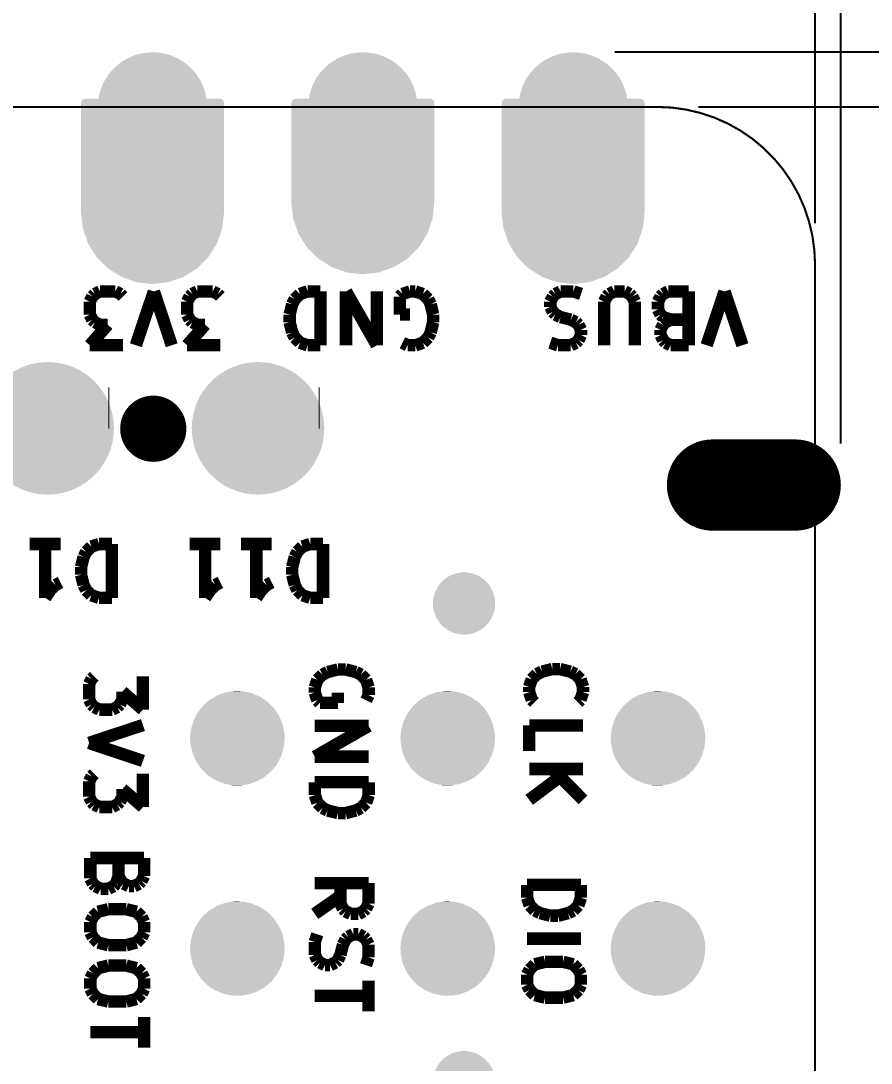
# Model space of a CAD drawing. Header units: millimetres. Extents: x 92.4 to 129, y -92.6 to -55.2.
# Drawn here: x 103.76 to 114.03, y -82.32 to -69.74 of the extents above; entities that cross this region are included whole.
import ezdxf

# ---------------------------------------------------------------- set-up
doc = ezdxf.new("R2010")
doc.units = ezdxf.units.MM
doc.header["$MEASUREMENT"] = 0
doc.layers.get('0').update_dxf_attribs({"linetype": 'CONTINUOUS', "lineweight": 0})
doc.layers.get('Defpoints').update_dxf_attribs({"linetype": 'CONTINUOUS'})
for name, color, linetype, lineweight in [('dim', 84, 'CONTINUOUS', 9), ('XIAORP2350-B_MASK_GBR', 16, 'CONTINUOUS', 0), ('XIAORP2350-B_SILKSCREEN_GBR', 98, 'CONTINUOUS', 0), ('XIAORP2350-EDGE_CUTS_GBR', 170, 'CONTINUOUS', 0)]:
    doc.layers.add(name, color=color, linetype=linetype, lineweight=lineweight)
doc.styles.get("Standard").update_dxf_attribs({"font": 'arial.ttf'})
doc.dimstyles.get("Standard").update_dxf_attribs({"dimtxt": 0.18, "dimasz": 0.18, "dimexe": 0.18, "dimexo": 0.0625, "dimgap": 0.09, "dimtad": 0, "dimtoh": 1, "dimdec": 1, "dimzin": 0, "dimdsep": 46, "dimtxsty": 'Standard', "dimcen": 0.09, "dimadec": 0, "dimazin": 0, "dimtfac": 1, "dimtdec": 1, "dimtofl": 0, "dimtmove": 0, "dimatfit": 3, "dimfxl": 1, "dimtolj": 1, "dimtzin": 0, "dimarcsym": 0})

# ---------------------------------------------------------------- blocks, each defined once
blk = doc.blocks.new('ROUND_25')
h = blk.add_hatch(color=256)
edge = h.paths.add_edge_path(flags=0)
edge.add_arc((0, 0), 0.775, 0, 360)
blk = doc.blocks.new('CUSTOM_26')
for points in [[(-0.187, 1.505), (-0.006, 1.526), (0.187, 1.505), (0.006, 1.526)], [(-0.533, 1.341), (-0.379, 1.438), (0.533, 1.341), (0.379, 1.438)], [(-0.379, 1.438), (-0.369, 1.443), (0.379, 1.438), (0.369, 1.443)], [(-0.369, 1.443), (-0.197, 1.503), (0.369, 1.443), (0.197, 1.503)], [(-0.197, 1.503), (-0.187, 1.505), (0.197, 1.503), (0.187, 1.505)], [(-0.671, 1.205), (-0.542, 1.334), (0.671, 1.205), (0.542, 1.334)], [(-0.542, 1.334), (-0.533, 1.341), (0.542, 1.334), (0.533, 1.341)], [(-0.775, 1.042), (-0.678, 1.196), (0.775, 1.042), (0.678, 1.196)], [(-0.678, 1.196), (-0.671, 1.205), (0.678, 1.196), (0.671, 1.205)], [(-0.84, 0.86), (-0.78, 1.032), (0.84, 0.86), (0.78, 1.032)], [(-0.78, 1.032), (-0.775, 1.042), (0.78, 1.032), (0.775, 1.042)], [(-0.863, 0.669), (-0.842, 0.85), (0.863, 0.669), (0.842, 0.85)], [(-0.842, 0.85), (-0.84, 0.86), (0.842, 0.85), (0.84, 0.86)], [(-0.863, 0.663), (-0.863, 0.669), (0.863, 0.663), (0.863, 0.669)], [(-0.863, 0.662), (-0.863, 0.663), (0.863, 0.662), (0.863, 0.663)], [(-0.863, -0.662), (-0.863, 0.662), (0.863, -0.662), (0.863, 0.662)], [(-0.848, -0.698), (-0.863, -0.662), (0.848, -0.698), (0.863, -0.662)], [(-0.813, -0.713), (-0.848, -0.698), (0.813, -0.713), (0.848, -0.698)]]:
    blk.add_solid(points)
blk = doc.blocks.new('ROUND_12')
h = blk.add_hatch(color=256)
edge = h.paths.add_edge_path(flags=0)
edge.add_arc((0, 0), 0.66, 0, 360)
blk = doc.blocks.new('CUSTOM_27')
for points in [[(-0.369, 1.384), (-0.197, 1.444), (0.369, 1.384), (0.197, 1.444)], [(-0.197, 1.444), (-0.187, 1.447), (0.197, 1.444), (0.187, 1.447)], [(-0.187, 1.447), (-0.006, 1.467), (0.187, 1.447), (0.006, 1.467)], [(-0.671, 1.147), (-0.542, 1.275), (0.671, 1.147), (0.542, 1.275)], [(-0.542, 1.275), (-0.533, 1.282), (0.542, 1.275), (0.533, 1.282)], [(-0.533, 1.282), (-0.379, 1.379), (0.533, 1.282), (0.379, 1.379)], [(-0.379, 1.379), (-0.369, 1.384), (0.379, 1.379), (0.369, 1.384)], [(-0.775, 0.984), (-0.678, 1.138), (0.775, 0.984), (0.678, 1.138)], [(-0.678, 1.138), (-0.671, 1.147), (0.678, 1.138), (0.671, 1.147)], [(-0.84, 0.802), (-0.78, 0.974), (0.84, 0.802), (0.78, 0.974)], [(-0.78, 0.974), (-0.775, 0.984), (0.78, 0.974), (0.775, 0.984)], [(-0.863, 0.61), (-0.842, 0.791), (0.863, 0.61), (0.842, 0.791)], [(-0.842, 0.791), (-0.84, 0.802), (0.842, 0.791), (0.84, 0.802)], [(-0.863, 0.605), (-0.863, 0.61), (0.863, 0.605), (0.863, 0.61)], [(-0.863, 0.604), (-0.863, 0.605), (0.863, 0.604), (0.863, 0.605)], [(-0.863, -0.604), (-0.863, 0.604), (0.863, -0.604), (0.863, 0.604)], [(-0.848, -0.639), (-0.863, -0.604), (0.848, -0.639), (0.863, -0.604)], [(-0.813, -0.654), (-0.848, -0.639), (0.813, -0.654), (0.848, -0.639)]]:
    blk.add_solid(points)
blk = doc.blocks.new('ROUND_28')
h = blk.add_hatch(color=256)
edge = h.paths.add_edge_path(flags=0)
edge.add_arc((0, 0), 0.376, 0, 360)
blk = doc.blocks.new('OBLONG_29')
at = {"lineweight": 211, "const_width": 1.1016}
blk.add_lwpolyline([(0.5, 0), (-0.5, 0)], dxfattribs=at)
at = {"lineweight": 211, "const_width": 0.5508}
for points in [[(-0.7754, 0), (-0.7754, 0, 1), (-0.2246, 0, 1), (-0.7754, 0)], [(0.2246, 0), (0.2246, 0, 1), (0.7754, 0, 1), (0.2246, 0)]]:
    blk.add_lwpolyline(points, format="xyb", dxfattribs=at)
blk = doc.blocks.new('CUSTOM_31')
for points in [[(-0.276, 0.5), (-0.237, 0.517), (0.272, 0.5), (0.243, 0.517)], [(-0.237, 0.517), (-0.177, 0.543), (0.243, 0.517), (0.171, 0.543)], [(-0.177, 0.543), (-0.131, 0.554), (0.171, 0.543), (0.142, 0.554)], [(-0.131, 0.554), (-0.072, 0.567), (0.142, 0.554), (0.058, 0.567)], [(-0.072, 0.567), (0.035, 0.57), (0.058, 0.567), (0.035, 0.57)], [(-0.441, 0.364), (-0.413, 0.391), (0.438, 0.364), (0.416, 0.391)], [(-0.413, 0.391), (-0.365, 0.44), (0.416, 0.391), (0.362, 0.44)], [(-0.365, 0.44), (-0.332, 0.463), (0.362, 0.44), (0.336, 0.463)], [(-0.332, 0.463), (-0.276, 0.5), (0.336, 0.463), (0.272, 0.5)], [(-0.529, 0.211), (-0.501, 0.274), (0.531, 0.211), (0.499, 0.274)], [(-0.501, 0.274), (-0.48, 0.306), (0.499, 0.274), (0.482, 0.306)], [(-0.48, 0.306), (-0.441, 0.364), (0.482, 0.306), (0.438, 0.364)], [(-0.559, 0.107), (-0.544, 0.175), (0.561, 0.107), (0.541, 0.175)], [(-0.544, 0.175), (-0.529, 0.211), (0.541, 0.175), (0.531, 0.211)], [(-0.572, 0), (-0.567, 0.07), (0.572, 0), (0.565, 0.07)], [(-0.565, -0.07), (-0.572, 0), (0.567, -0.07), (0.572, 0)], [(-0.567, 0.07), (-0.559, 0.107), (0.565, 0.07), (0.561, 0.107)], [(-0.561, -0.107), (-0.565, -0.07), (0.559, -0.107), (0.567, -0.07)], [(-0.541, -0.175), (-0.561, -0.107), (0.544, -0.175), (0.559, -0.107)], [(-0.531, -0.211), (-0.541, -0.175), (0.529, -0.211), (0.544, -0.175)], [(-0.499, -0.274), (-0.531, -0.211), (0.501, -0.274), (0.529, -0.211)], [(-0.482, -0.306), (-0.499, -0.274), (0.48, -0.306), (0.501, -0.274)], [(-0.438, -0.364), (-0.482, -0.306), (0.441, -0.364), (0.48, -0.306)], [(-0.416, -0.391), (-0.438, -0.364), (0.413, -0.391), (0.441, -0.364)], [(-0.362, -0.44), (-0.416, -0.391), (0.365, -0.44), (0.413, -0.391)], [(-0.336, -0.463), (-0.362, -0.44), (0.332, -0.463), (0.365, -0.44)], [(-0.272, -0.5), (-0.336, -0.463), (0.276, -0.5), (0.332, -0.463)], [(-0.243, -0.517), (-0.272, -0.5), (0.237, -0.517), (0.276, -0.5)], [(-0.171, -0.543), (-0.243, -0.517), (0.177, -0.543), (0.237, -0.517)], [(-0.142, -0.554), (-0.171, -0.543), (0.131, -0.554), (0.177, -0.543)], [(-0.058, -0.567), (-0.142, -0.554), (0.072, -0.567), (0.131, -0.554)], [(-0.035, -0.57), (-0.058, -0.567), (-0.035, -0.57), (0.072, -0.567)]]:
    blk.add_solid(points)
blk = doc.blocks.new('ROUND_15')
h = blk.add_hatch(color=256)
edge = h.paths.add_edge_path(flags=0)
edge.add_arc((0, 0), 0.8, 0, 360)
blk = doc.blocks.new('*D156')
at = {"layer": 'Defpoints', "color": 0, "linetype": 'Continuous', "transparency": 16777216}
for p in [(111.447, -70.775), (119.916, -70.775), (111.447, -88.555)]:
    blk.add_point(p, dxfattribs=at)
at = {"layer": 'dim', "color": 0, "linetype": 'Continuous', "lineweight": -2, "transparency": 16777216}
for p, q in [((119.916, -68.775), (119.916, -66.775)), ((111.946, -70.775), (120.416, -70.775)), ((111.946, -88.555), (120.416, -88.555)), ((119.916, -90.555), (119.916, -92.555))]:
    blk.add_line(p, q, dxfattribs=at)
at = {"layer": 'dim', "color": 0, "linetype": 'Continuous', "transparency": 16777216}
for points in [[(119.583, -68.775), (120.25, -68.775), (119.916, -70.775)], [(119.583, -90.555), (120.25, -90.555), (119.916, -88.555)]]:
    blk.add_solid(points, dxfattribs=at)
at = {"layer": 'dim', "color": 0, "linetype": 'Continuous', "transparency": 16777216, "insert": (119.916, -79.665), "char_height": 2.5, "attachment_point": 5, "rotation": 90}
blk.add_mtext('\\A1;17.8mm', dxfattribs=at)
blk = doc.blocks.new('*D157')
at = {"layer": 'Defpoints', "color": 0, "linetype": 'Continuous', "transparency": 16777216}
for p in [(92.397, -64.905), (92.397, -72.68), (113.352, -72.68)]:
    blk.add_point(p, dxfattribs=at)
at = {"layer": 'dim', "color": 0, "linetype": 'Continuous', "lineweight": -2, "transparency": 16777216}
for p, q in [((92.397, -72.18), (92.397, -64.405)), ((113.352, -72.18), (113.352, -64.405)), ((94.397, -64.905), (96.23, -64.905)), ((111.352, -64.905), (109.518, -64.905))]:
    blk.add_line(p, q, dxfattribs=at)
at = {"layer": 'dim', "color": 0, "linetype": 'Continuous', "transparency": 16777216}
for points in [[(94.397, -64.572), (94.397, -65.238), (92.397, -64.905)], [(111.352, -64.572), (111.352, -65.238), (113.352, -64.905)]]:
    blk.add_solid(points, dxfattribs=at)
at = {"layer": 'dim', "color": 0, "linetype": 'Continuous', "transparency": 16777216, "insert": (102.874, -64.905), "char_height": 2.5, "attachment_point": 5}
blk.add_mtext('\\A1;21.0mm', dxfattribs=at)
blk = doc.blocks.new('*D158')
at = {"layer": 'Defpoints', "color": 0, "linetype": 'Continuous', "transparency": 16777216}
for p in [(110.437, -70.109), (127.336, -70.109), (110.437, -89.216)]:
    blk.add_point(p, dxfattribs=at)
at = {"layer": 'dim', "color": 0, "linetype": 'Continuous', "lineweight": -2, "transparency": 16777216}
for p, q in [((110.936, -70.109), (127.836, -70.109)), ((127.336, -72.109), (127.336, -73.158)), ((127.336, -87.216), (127.336, -86.168)), ((110.936, -89.216), (127.836, -89.216))]:
    blk.add_line(p, q, dxfattribs=at)
at = {"layer": 'dim', "color": 0, "linetype": 'Continuous', "transparency": 16777216}
for points in [[(127.003, -72.109), (127.669, -72.109), (127.336, -70.109)], [(127.003, -87.216), (127.669, -87.216), (127.336, -89.216)]]:
    blk.add_solid(points, dxfattribs=at)
at = {"layer": 'dim', "color": 0, "linetype": 'Continuous', "transparency": 16777216, "insert": (127.336, -79.663), "char_height": 2.5, "attachment_point": 5, "rotation": 90}
blk.add_mtext('\\A1;19.1mm', dxfattribs=at)
blk = doc.blocks.new('*D159')
at = {"layer": 'Defpoints', "color": 0, "linetype": 'Continuous', "transparency": 16777216}
for p in [(92.397, -56.833), (92.397, -72.68), (113.662, -75.338)]:
    blk.add_point(p, dxfattribs=at)
at = {"layer": 'dim', "color": 0, "linetype": 'Continuous', "lineweight": -2, "transparency": 16777216}
for p, q in [((92.397, -72.18), (92.397, -56.333)), ((113.662, -74.839), (113.662, -56.333)), ((94.397, -56.833), (96.385, -56.833)), ((111.662, -56.833), (109.673, -56.833))]:
    blk.add_line(p, q, dxfattribs=at)
at = {"layer": 'dim', "color": 0, "linetype": 'Continuous', "transparency": 16777216}
for points in [[(94.397, -56.5), (94.397, -57.166), (92.397, -56.833)], [(111.662, -56.5), (111.662, -57.166), (113.662, -56.833)]]:
    blk.add_solid(points, dxfattribs=at)
at = {"layer": 'dim', "color": 0, "linetype": 'Continuous', "transparency": 16777216, "insert": (103.029, -56.833), "char_height": 2.5, "attachment_point": 5}
blk.add_mtext('\\A1;21.3mm', dxfattribs=at)

msp = doc.modelspace()

# ---------------------------------------------------------------- linework, layer by layer
at = {"layer": 'XIAORP2350-B_MASK_GBR', "lineweight": 200, "const_width": 0.01}
for points in [[(104.823, -74.162), (104.823, -74.662)], [(107.363, -74.162), (107.363, -74.662)]]:
    msp.add_lwpolyline(points, dxfattribs=at)
at = {"layer": 'XIAORP2350-B_SILKSCREEN_GBR', "lineweight": 211, "const_width": 0.15}
for points in [[(104.593, -73.127), (104.624, -73.065)], [(104.624, -73.065), (104.655, -73.034)], [(104.655, -73.034), (104.717, -73.003)], [(104.717, -73.003), (104.902, -73.003)], [(104.902, -73.003), (104.964, -73.034)], [(104.964, -73.034), (104.995, -73.065)], [(105.367, -73.003), (105.15, -73.653)], [(105.583, -73.653), (105.367, -73.003)], [(105.769, -73.127), (105.8, -73.065)], [(105.8, -73.065), (105.831, -73.034)], [(105.831, -73.034), (105.893, -73.003)], [(105.893, -73.003), (106.079, -73.003)], [(106.079, -73.003), (106.14, -73.034)], [(106.14, -73.034), (106.171, -73.065)], [(107.069, -73.096), (107.131, -73.034)], [(107.131, -73.034), (107.224, -73.003)], [(107.224, -73.003), (107.379, -73.003)], [(107.379, -73.003), (107.379, -73.653)], [(108.06, -73.653), (107.688, -73.003)], [(107.688, -73.003), (107.688, -73.653)], [(108.06, -73.003), (108.06, -73.653)], [(108.369, -73.034), (108.338, -73.065)], [(108.338, -73.065), (108.338, -73.282)], [(108.462, -73.003), (108.369, -73.034)], [(108.524, -73.003), (108.462, -73.003)], [(108.617, -73.034), (108.524, -73.003)], [(108.679, -73.096), (108.617, -73.034)], [(110.186, -73.065), (110.155, -73.127)], [(110.217, -73.034), (110.186, -73.065)], [(110.279, -73.003), (110.217, -73.034)], [(110.433, -73.003), (110.279, -73.003)], [(110.526, -73.034), (110.433, -73.003)], [(110.836, -73.065), (110.805, -73.127)], [(110.867, -73.034), (110.836, -73.065)], [(110.929, -73.003), (110.867, -73.034)], [(111.052, -73.003), (110.929, -73.003)], [(111.114, -73.034), (111.052, -73.003)], [(111.145, -73.065), (111.114, -73.034)], [(111.176, -73.127), (111.145, -73.065)], [(111.455, -73.127), (111.486, -73.065)], [(111.486, -73.065), (111.517, -73.034)], [(111.517, -73.034), (111.579, -73.003)], [(111.579, -73.003), (111.826, -73.003)], [(111.826, -73.003), (111.826, -73.653)], [(112.259, -73.003), (112.043, -73.653)], [(112.476, -73.653), (112.259, -73.003)], [(104.593, -73.282), (104.593, -73.127)], [(105.769, -73.282), (105.769, -73.127)], [(107.007, -73.282), (107.038, -73.158)], [(107.038, -73.158), (107.069, -73.096)], [(108.71, -73.158), (108.679, -73.096)], [(108.74, -73.282), (108.71, -73.158)], [(110.155, -73.127), (110.155, -73.189)], [(110.155, -73.189), (110.186, -73.251)], [(110.805, -73.127), (110.805, -73.653)], [(111.176, -73.653), (111.176, -73.127)], [(111.455, -73.22), (111.455, -73.127)], [(104.624, -73.344), (104.593, -73.282)], [(105.8, -73.344), (105.769, -73.282)], [(107.007, -73.375), (107.007, -73.282)], [(108.338, -73.282), (108.462, -73.282)], [(108.74, -73.375), (108.74, -73.282)], [(110.186, -73.251), (110.217, -73.282)], [(110.217, -73.282), (110.279, -73.313)], [(110.279, -73.313), (110.402, -73.344)], [(111.486, -73.282), (111.455, -73.22)], [(111.517, -73.313), (111.486, -73.282)], [(111.609, -73.344), (111.517, -73.313)], [(104.593, -73.653), (104.81, -73.405)], [(104.655, -73.375), (104.624, -73.344)], [(104.717, -73.405), (104.655, -73.375)], [(104.81, -73.405), (104.717, -73.405)], [(105.769, -73.653), (105.986, -73.405)], [(105.831, -73.375), (105.8, -73.344)], [(105.893, -73.405), (105.831, -73.375)], [(105.986, -73.405), (105.893, -73.405)], [(107.038, -73.498), (107.007, -73.375)], [(108.71, -73.498), (108.74, -73.375)], [(110.402, -73.344), (110.464, -73.375)], [(110.464, -73.375), (110.495, -73.405)], [(110.495, -73.405), (110.526, -73.467)], [(111.486, -73.467), (111.517, -73.405)], [(111.517, -73.405), (111.548, -73.375)], [(111.548, -73.375), (111.609, -73.344)], [(111.609, -73.344), (111.826, -73.344)], [(107.069, -73.56), (107.038, -73.498)], [(107.131, -73.622), (107.069, -73.56)], [(108.617, -73.622), (108.679, -73.56)], [(108.679, -73.56), (108.71, -73.498)], [(110.526, -73.529), (110.495, -73.591)], [(110.526, -73.467), (110.526, -73.529)], [(111.486, -73.529), (111.486, -73.467)], [(111.517, -73.591), (111.486, -73.529)], [(104.995, -73.653), (104.593, -73.653)], [(106.171, -73.653), (105.769, -73.653)], [(107.224, -73.653), (107.131, -73.622)], [(107.379, -73.653), (107.224, -73.653)], [(108.369, -73.622), (108.431, -73.653)], [(108.431, -73.653), (108.524, -73.653)], [(108.524, -73.653), (108.617, -73.622)], [(110.248, -73.653), (110.155, -73.622)], [(110.402, -73.653), (110.248, -73.653)], [(110.464, -73.622), (110.402, -73.653)], [(110.495, -73.591), (110.464, -73.622)], [(111.548, -73.622), (111.517, -73.591)], [(111.609, -73.653), (111.548, -73.622)], [(111.826, -73.653), (111.609, -73.653)], [(103.869, -76.053), (104.24, -76.053)], [(104.055, -76.053), (104.055, -76.703)], [(104.55, -76.146), (104.612, -76.084)], [(104.612, -76.084), (104.705, -76.053)], [(104.705, -76.053), (104.86, -76.053)], [(104.86, -76.053), (104.86, -76.703)], [(105.8, -76.053), (106.171, -76.053)], [(105.986, -76.053), (105.986, -76.703)], [(106.419, -76.053), (106.79, -76.053)], [(106.605, -76.053), (106.605, -76.703)], [(107.1, -76.146), (107.162, -76.084)], [(107.162, -76.084), (107.255, -76.053)], [(107.255, -76.053), (107.41, -76.053)], [(107.41, -76.053), (107.41, -76.703)], [(104.488, -76.332), (104.519, -76.208)], [(104.519, -76.208), (104.55, -76.146)], [(107.038, -76.332), (107.069, -76.208)], [(107.069, -76.208), (107.1, -76.146)], [(104.488, -76.425), (104.488, -76.332)], [(107.038, -76.425), (107.038, -76.332)], [(104.519, -76.548), (104.488, -76.425)], [(107.069, -76.548), (107.038, -76.425)], [(104.117, -76.61), (104.179, -76.548)], [(104.179, -76.548), (104.24, -76.517)], [(104.55, -76.61), (104.519, -76.548)], [(106.048, -76.61), (106.11, -76.548)], [(106.11, -76.548), (106.171, -76.517)], [(106.667, -76.61), (106.729, -76.548)], [(106.729, -76.548), (106.79, -76.517)], [(107.1, -76.61), (107.069, -76.548)], [(104.055, -76.703), (104.117, -76.61)], [(104.612, -76.672), (104.55, -76.61)], [(104.705, -76.703), (104.612, -76.672)], [(104.86, -76.703), (104.705, -76.703)], [(105.986, -76.703), (106.048, -76.61)], [(106.605, -76.703), (106.667, -76.61)], [(107.162, -76.672), (107.1, -76.61)], [(107.255, -76.703), (107.162, -76.672)], [(107.41, -76.703), (107.255, -76.703)], [(107.466, -77.599), (107.404, -77.63)], [(107.59, -77.568), (107.466, -77.599)], [(107.683, -77.568), (107.59, -77.568)], [(107.806, -77.599), (107.683, -77.568)], [(107.868, -77.63), (107.806, -77.599)], [(109.993, -77.625), (110.055, -77.594)], [(110.055, -77.594), (110.179, -77.563)], [(110.179, -77.563), (110.272, -77.563)], [(110.272, -77.563), (110.396, -77.594)], [(110.396, -77.594), (110.457, -77.625)], [(104.585, -77.743), (104.616, -77.681)], [(104.616, -77.681), (104.647, -77.651)], [(105.235, -77.651), (105.235, -78.053)], [(107.342, -77.692), (107.311, -77.785)], [(107.404, -77.63), (107.342, -77.692)], [(107.93, -77.692), (107.868, -77.63)], [(107.961, -77.785), (107.93, -77.692)], [(109.9, -77.78), (109.931, -77.687)], [(109.931, -77.687), (109.993, -77.625)], [(110.457, -77.625), (110.519, -77.687)], [(110.519, -77.687), (110.55, -77.78)], [(104.585, -77.929), (104.585, -77.743)], [(105.235, -78.053), (104.987, -77.836)], [(104.987, -77.836), (104.987, -77.929)], [(107.311, -77.785), (107.311, -77.847)], [(107.311, -77.847), (107.342, -77.94)], [(107.59, -77.971), (107.59, -77.847)], [(107.961, -77.878), (107.961, -77.785)], [(109.9, -77.842), (109.9, -77.78)], [(109.931, -77.935), (109.9, -77.842)], [(110.55, -77.842), (110.519, -77.935)], [(110.55, -77.78), (110.55, -77.842)], [(104.616, -77.991), (104.585, -77.929)], [(104.987, -77.929), (104.957, -77.991)], [(107.342, -77.94), (107.373, -77.971)], [(107.373, -77.971), (107.59, -77.971)], [(107.93, -77.94), (107.961, -77.878)], [(109.962, -77.966), (109.931, -77.935)], [(110.519, -77.935), (110.488, -77.966)], [(104.647, -78.022), (104.616, -77.991)], [(104.709, -78.053), (104.647, -78.022)], [(104.864, -78.053), (104.709, -78.053)], [(104.926, -78.022), (104.864, -78.053)], [(104.957, -77.991), (104.926, -78.022)], [(105.235, -78.239), (104.585, -78.455)], [(107.311, -78.249), (107.961, -78.249)], [(107.961, -78.249), (107.311, -78.621)], [(109.9, -78.554), (109.9, -78.244)], [(109.9, -78.244), (110.55, -78.244)], [(104.585, -78.455), (105.235, -78.672)], [(107.311, -78.621), (107.961, -78.621)], [(104.585, -78.92), (104.616, -78.858)], [(104.616, -78.858), (104.647, -78.827)], [(105.235, -78.827), (105.235, -79.229)], [(109.9, -78.77), (110.55, -78.77)], [(109.9, -79.142), (110.272, -78.863)], [(110.55, -79.142), (110.179, -78.77)], [(104.585, -79.105), (104.585, -78.92)], [(107.311, -78.93), (107.961, -78.93)], [(107.311, -79.085), (107.311, -78.93)], [(107.961, -78.93), (107.961, -79.085)], [(104.616, -79.167), (104.585, -79.105)], [(104.987, -79.105), (104.957, -79.167)], [(105.235, -79.229), (104.987, -79.012)], [(104.987, -79.012), (104.987, -79.105)], [(107.342, -79.178), (107.311, -79.085)], [(107.961, -79.085), (107.93, -79.178)], [(104.647, -79.198), (104.616, -79.167)], [(104.709, -79.229), (104.647, -79.198)], [(104.864, -79.229), (104.709, -79.229)], [(104.926, -79.198), (104.864, -79.229)], [(104.957, -79.167), (104.926, -79.198)], [(107.404, -79.24), (107.342, -79.178)], [(107.466, -79.271), (107.404, -79.24)], [(107.868, -79.24), (107.806, -79.271)], [(107.93, -79.178), (107.868, -79.24)], [(107.59, -79.302), (107.466, -79.271)], [(107.683, -79.302), (107.59, -79.302)], [(107.806, -79.271), (107.683, -79.302)], [(104.6, -80.092), (104.6, -79.844)], [(104.6, -79.844), (105.25, -79.844)], [(104.941, -80.061), (104.941, -79.844)], [(105.25, -79.844), (105.25, -80.061)], [(104.631, -80.154), (104.6, -80.092)], [(104.941, -80.061), (104.91, -80.154)], [(104.972, -80.123), (104.941, -80.061)], [(105.003, -80.154), (104.972, -80.123)], [(105.219, -80.123), (105.188, -80.154)], [(105.25, -80.061), (105.219, -80.123)], [(104.662, -80.185), (104.631, -80.154)], [(104.724, -80.216), (104.662, -80.185)], [(104.817, -80.216), (104.724, -80.216)], [(104.879, -80.185), (104.817, -80.216)], [(104.91, -80.154), (104.879, -80.185)], [(105.065, -80.185), (105.003, -80.154)], [(105.126, -80.185), (105.065, -80.185)], [(105.188, -80.154), (105.126, -80.185)], [(107.31, -80.147), (107.96, -80.147)], [(107.62, -80.395), (107.62, -80.147)], [(107.96, -80.147), (107.96, -80.395)], [(109.875, -80.169), (110.525, -80.169)], [(109.875, -80.324), (109.875, -80.169)], [(110.525, -80.169), (110.525, -80.324)], [(107.31, -80.519), (107.62, -80.302)], [(109.906, -80.417), (109.875, -80.324)], [(110.525, -80.324), (110.494, -80.417)], [(104.631, -80.556), (104.693, -80.494)], [(104.693, -80.494), (104.817, -80.463)], [(104.817, -80.463), (105.034, -80.463)], [(105.034, -80.463), (105.157, -80.494)], [(105.157, -80.494), (105.219, -80.556)], [(107.651, -80.457), (107.62, -80.395)], [(107.682, -80.488), (107.651, -80.457)], [(107.744, -80.519), (107.682, -80.488)], [(107.898, -80.488), (107.836, -80.519)], [(107.929, -80.457), (107.898, -80.488)], [(107.96, -80.395), (107.929, -80.457)], [(109.968, -80.479), (109.906, -80.417)], [(110.03, -80.51), (109.968, -80.479)], [(110.432, -80.479), (110.371, -80.51)], [(110.494, -80.417), (110.432, -80.479)], [(104.6, -80.618), (104.631, -80.556)], [(104.6, -80.742), (104.6, -80.618)], [(105.219, -80.556), (105.25, -80.618)], [(105.25, -80.618), (105.25, -80.742)], [(107.836, -80.519), (107.744, -80.519)], [(110.154, -80.541), (110.03, -80.51)], [(110.247, -80.541), (110.154, -80.541)], [(110.371, -80.51), (110.247, -80.541)], [(104.631, -80.804), (104.6, -80.742)], [(105.25, -80.742), (105.219, -80.804)], [(104.693, -80.866), (104.631, -80.804)], [(104.817, -80.897), (104.693, -80.866)], [(105.157, -80.866), (105.034, -80.897)], [(105.219, -80.804), (105.157, -80.866)], [(107.341, -80.766), (107.31, -80.859)], [(107.31, -80.859), (107.31, -81.014)], [(107.651, -80.89), (107.682, -80.828)], [(107.682, -80.828), (107.713, -80.797)], [(107.713, -80.797), (107.775, -80.766)], [(107.775, -80.766), (107.836, -80.766)], [(107.836, -80.766), (107.898, -80.797)], [(107.898, -80.797), (107.929, -80.828)], [(107.929, -80.828), (107.96, -80.89)], [(109.875, -80.819), (110.525, -80.819)], [(105.034, -80.897), (104.817, -80.897)], [(107.62, -81.014), (107.651, -80.89)], [(107.96, -80.89), (107.96, -81.045)], [(107.31, -81.014), (107.341, -81.076)], [(107.341, -81.076), (107.372, -81.107)], [(107.372, -81.107), (107.434, -81.138)], [(107.496, -81.138), (107.558, -81.107)], [(107.558, -81.107), (107.589, -81.076)], [(107.589, -81.076), (107.62, -81.014)], [(107.96, -81.045), (107.929, -81.138)], [(109.906, -81.191), (109.968, -81.129)], [(109.968, -81.129), (110.092, -81.098)], [(110.092, -81.098), (110.309, -81.098)], [(110.309, -81.098), (110.432, -81.129)], [(110.432, -81.129), (110.494, -81.191)], [(104.6, -81.299), (104.631, -81.237)], [(104.631, -81.237), (104.693, -81.175)], [(104.693, -81.175), (104.817, -81.144)], [(104.817, -81.144), (105.034, -81.144)], [(105.034, -81.144), (105.157, -81.175)], [(105.157, -81.175), (105.219, -81.237)], [(105.219, -81.237), (105.25, -81.299)], [(107.434, -81.138), (107.496, -81.138)], [(109.875, -81.253), (109.906, -81.191)], [(109.875, -81.376), (109.875, -81.253)], [(110.494, -81.191), (110.525, -81.253)], [(110.525, -81.253), (110.525, -81.376)], [(104.6, -81.423), (104.6, -81.299)], [(105.25, -81.299), (105.25, -81.423)], [(107.96, -81.324), (107.96, -81.695)], [(109.906, -81.438), (109.875, -81.376)], [(110.525, -81.376), (110.494, -81.438)], [(104.631, -81.485), (104.6, -81.423)], [(104.693, -81.547), (104.631, -81.485)], [(105.219, -81.485), (105.157, -81.547)], [(105.25, -81.423), (105.219, -81.485)], [(109.968, -81.5), (109.906, -81.438)], [(110.092, -81.531), (109.968, -81.5)], [(110.432, -81.5), (110.309, -81.531)], [(110.494, -81.438), (110.432, -81.5)], [(104.817, -81.578), (104.693, -81.547)], [(105.034, -81.578), (104.817, -81.578)], [(105.157, -81.547), (105.034, -81.578)], [(107.31, -81.509), (107.96, -81.509)], [(110.309, -81.531), (110.092, -81.531)], [(105.25, -81.763), (105.25, -82.135)], [(104.6, -81.949), (105.25, -81.949)]]:
    msp.add_lwpolyline(points, dxfattribs=at)
at = {"layer": 'XIAORP2350-B_SILKSCREEN_GBR', "lineweight": 211, "const_width": 0.4}
for points in [[(105.16, -74.661, -1), (105.56, -74.661)], [(105.56, -74.661, -1), (105.16, -74.661)]]:
    msp.add_lwpolyline(points, format="xyb", dxfattribs=at)
at = {"layer": 'XIAORP2350-EDGE_CUTS_GBR', "lineweight": 211, "const_width": 0.0254}
for points in [[(94.302, -70.775), (111.447, -70.775)], [(113.352, -72.68), (113.352, -86.65)]]:
    msp.add_lwpolyline(points, dxfattribs=at)
msp.add_lwpolyline([(111.447, -70.775, -0.414214), (113.352, -72.68)], format="xyb", dxfattribs=at)

# ---------------------------------------------------------------- block references
at = {"layer": 'XIAORP2350-B_MASK_GBR', "xscale": -1, "rotation": 180}
for name, p in [('ROUND_12', (105.351, -70.775)), ('ROUND_12', (107.891, -70.775)), ('ROUND_12', (110.431, -70.775)), ('CUSTOM_26', (105.351, -71.387)), ('CUSTOM_27', (107.891, -71.328)), ('CUSTOM_26', (110.431, -71.387)), ('ROUND_25', (105.351, -72.045)), ('ROUND_25', (110.431, -72.045)), ('ROUND_15', (104.085, -74.656)), ('ROUND_15', (106.625, -74.656)), ('OBLONG_29', (112.613, -75.341)), ('ROUND_28', (109.113, -76.771)), ('CUSTOM_31', (106.376, -78.398)), ('CUSTOM_31', (108.916, -78.398)), ('CUSTOM_31', (111.456, -78.398)), ('CUSTOM_31', (106.376, -80.938)), ('CUSTOM_31', (108.916, -80.938)), ('CUSTOM_31', (111.456, -80.938)), ('ROUND_28', (109.113, -82.551))]:
    msp.add_blockref(name, p, dxfattribs=at)

# ---------------------------------------------------------------- dimensions: what is measured, and where the dimension line sits
at = {"layer": 'dim', "color": 0, "linetype": 'Continuous'}
dim = msp.add_linear_dim(base=(92.397, -56.833), p1=(113.662, -75.338), p2=(92.397, -72.68), text='<>mm', dimstyle='Standard', override={"dimtxt": 2.5, "dimasz": 2, "dimexe": 0.49975, "dimexo": 0.49975, "dimgap": 0.49975}, dxfattribs=at)
dim.commit()
dim.dimension.update_dxf_attribs({"geometry": '*D159', "text_midpoint": (103.029, -56.833), "dimtype": 160})
dim = msp.add_linear_dim(base=(92.397, -64.905), p1=(113.352, -72.68), p2=(92.397, -72.68), text='<>mm', dimstyle='Standard', override={"dimtxt": 2.5, "dimasz": 2, "dimexe": 0.49975, "dimexo": 0.49975, "dimgap": 0.49975}, dxfattribs=at)
dim.commit()
dim.dimension.update_dxf_attribs({"geometry": '*D157', "text_midpoint": (102.874, -64.905)})
for base, p1, p2, picture, middle in [((119.916, -70.775), (111.447, -88.555), (111.447, -70.775), '*D156', (119.916, -79.665)), ((127.336, -70.109), (110.437, -89.216), (110.437, -70.109), '*D158', (127.336, -79.663))]:
    dim = msp.add_linear_dim(base=base, p1=p1, p2=p2, angle=270, text='<>mm', dimstyle='Standard', override={"dimtxt": 2.5, "dimasz": 2, "dimexe": 0.49975, "dimexo": 0.49975, "dimgap": 0.49975}, dxfattribs=at)
    dim.commit()
    dim.dimension.update_dxf_attribs({"geometry": picture, "text_midpoint": middle})

doc.saveas('drawing.dxf')
